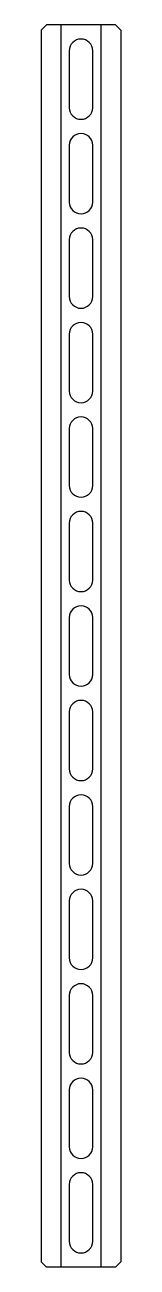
# Model space of a CAD drawing. Header units: millimetres. Extents: x -77 to 77, y 800 to 3200.
import ezdxf

# ---------------------------------------------------------------- set-up
doc = ezdxf.new("R2010")
doc.units = ezdxf.units.MM

msp = doc.modelspace()

# ---------------------------------------------------------------- linework, layer by layer
for p, q in [((-66.712389, 3200), (-76.712389, 3190)), ((66.712389, 3200), (-66.712389, 3200)), ((76.712389, 3190), (66.712389, 3200)), ((-76.712389, 3190), (-76.712389, 810)), ((76.712389, 3190), (76.712389, 810)), ((-22.5, 3150), (-22.5, 3040)), ((22.5, 3040), (22.5, 3150)), ((-22.5, 2967.5), (-22.5, 2857.5)), ((22.5, 2857.5), (22.5, 2967.5)), ((-22.5, 2785), (-22.5, 2675)), ((22.5, 2675), (22.5, 2785)), ((-22.5, 2602.5), (-22.5, 2492.5)), ((22.5, 2492.5), (22.5, 2602.5)), ((-22.5, 2420), (-22.5, 2310)), ((22.5, 2310), (22.5, 2420)), ((-22.5, 2237.5), (-22.5, 2127.5)), ((22.5, 2127.5), (22.5, 2237.5)), ((-22.5, 2055), (-22.5, 1945)), ((22.5, 1945), (22.5, 2055)), ((-22.5, 1872.5), (-22.5, 1762.5)), ((22.5, 1762.5), (22.5, 1872.5)), ((-22.5, 1690), (-22.5, 1580)), ((22.5, 1580), (22.5, 1690)), ((-22.5, 1507.5), (-22.5, 1397.5)), ((22.5, 1397.5), (22.5, 1507.5)), ((-22.5, 1325), (-22.5, 1215)), ((22.5, 1215), (22.5, 1325)), ((-22.5, 1142.5), (-22.5, 1032.5)), ((22.5, 1032.5), (22.5, 1142.5)), ((-22.5, 960), (-22.5, 850)), ((22.5, 850), (22.5, 960)), ((-76.712389, 810), (-66.712389, 800)), ((66.712389, 800), (-66.712389, 800)), ((66.712389, 800), (76.712389, 810))]:
    msp.add_line(p, q)
at = {"color": 1}
for p, q in [((-38.356194, 800), (-38.356194, 3200)), ((38.356194, 3200), (38.356194, 800))]:
    msp.add_line(p, q, dxfattribs=at)
for centre, start, end in [((0, 3150), 0, 180), ((0, 3040), 180, 360), ((0, 2967.5), 360, 180), ((0, 2857.5), 180, 360), ((0, 2785), 360, 180), ((0, 2675), 180, 360), ((0, 2602.5), 0, 180), ((0, 2492.5), 180, 0), ((0, 2420), 0, 180), ((0, 2310), 180, 0), ((0, 2237.5), 0, 180), ((0, 2127.5), 180, 360), ((0, 2055), 0, 180), ((0, 1945), 180, 360), ((0, 1872.5), 0, 180), ((0, 1762.5), 180, 360), ((0, 1690), 360, 180), ((0, 1580), 180, 360), ((0, 1507.5), 360, 180), ((0, 1397.5), 180, 360), ((0, 1325), 0, 180), ((0, 1215), 180, 360), ((0, 1142.5), 0, 180), ((0, 1032.5), 180, 360), ((0, 960), 0, 180), ((0, 850), 180, 360)]:
    msp.add_arc(centre, 22.5, start, end)

doc.saveas('drawing.dxf')
